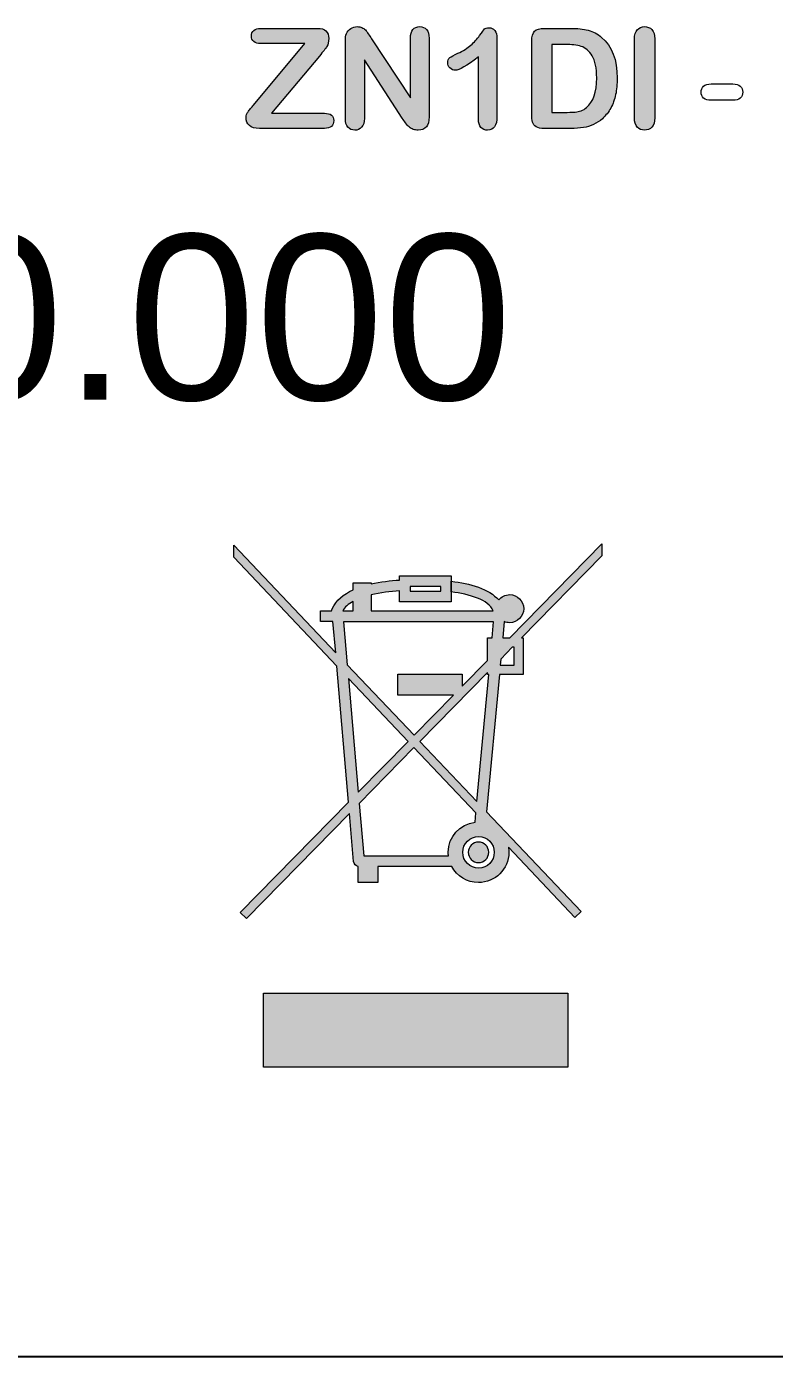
# Model space of a CAD drawing. Header units: millimetres. Extents: x -559267 to 14075, y 0 to 209897.
# Drawn here: x 918.29 to 922.48, y 132.99 to 140.45 of the extents above; entities that cross this region are included whole.
import ezdxf
from ezdxf.enums import TextEntityAlignment as Align

# ---------------------------------------------------------------- set-up
doc = ezdxf.new("R2010")
doc.units = ezdxf.units.MM
doc.layers.add('Enclosure', color=7, linetype='Continuous')
doc.layers.add('Serigraph', color=7, linetype='Continuous')
doc.layers.add('Таблицы', color=7, linetype='Continuous', lineweight=13)
doc.styles.get("Standard").update_dxf_attribs({"font": 'arial.ttf'})
doc.styles.add('Unecom', font='GOST2304A_0.ttf', dxfattribs={"height": 2.5})

# ---------------------------------------------------------------- blocks, each defined once
blk = doc.blocks.new('Dali Draiver1')
at = {"layer": 'Serigraph'}
h = blk.add_hatch(color=256, dxfattribs=at)
h.dxf.hatch_style = 2
edge = h.paths.add_edge_path()
edge.add_spline(control_points=[(8.195, 19.936), (8.195, 19.936), (8.785, 19.043), (8.785, 19.043), (8.785, 19.043), (8.785, 19.944), (8.785, 19.944), (8.785, 20.003), (8.798, 20.047), (8.823, 20.076), (8.848, 20.105), (8.882, 20.12), (8.925, 20.12), (8.969, 20.12), (9.004, 20.105), (9.029, 20.076), (9.055, 20.047), (9.067, 20.003), (9.067, 19.944), (9.067, 19.944), (9.067, 18.753), (9.067, 18.753), (9.067, 18.62), (9.012, 18.553), (8.902, 18.553), (8.875, 18.553), (8.85, 18.557), (8.828, 18.565), (8.806, 18.573), (8.785, 18.585), (8.766, 18.603), (8.746, 18.62), (8.728, 18.64), (8.712, 18.663), (8.695, 18.686), (8.679, 18.71), (8.662, 18.734), (8.662, 18.734), (8.087, 19.617), (8.087, 19.617), (8.087, 19.617), (8.087, 18.729), (8.087, 18.729), (8.087, 18.671), (8.073, 18.627), (8.046, 18.597), (8.019, 18.568), (7.985, 18.553), (7.943, 18.553), (7.9, 18.553), (7.865, 18.568), (7.839, 18.598), (7.812, 18.628), (7.799, 18.672), (7.799, 18.729), (7.799, 18.729), (7.799, 19.898), (7.799, 19.898), (7.799, 19.947), (7.805, 19.986), (7.816, 20.014), (7.829, 20.045), (7.851, 20.071), (7.881, 20.09), (7.911, 20.11), (7.944, 20.12), (7.979, 20.12), (8.007, 20.12), (8.03, 20.115), (8.05, 20.106), (8.069, 20.097), (8.087, 20.085), (8.102, 20.07), (8.116, 20.055), (8.131, 20.035), (8.147, 20.011), (8.162, 19.987), (8.179, 19.962), (8.195, 19.936)], knot_values=[0, 0, 0, 0, 1, 1, 1, 2, 2, 2, 3, 3, 3, 4, 4, 4, 5, 5, 5, 6, 6, 6, 7, 7, 7, 8, 8, 8, 9, 9, 9, 10, 10, 10, 11, 11, 11, 12, 12, 12, 13, 13, 13, 14, 14, 14, 15, 15, 15, 16, 16, 16, 17, 17, 17, 18, 18, 18, 19, 19, 19, 20, 20, 20, 21, 21, 21, 22, 22, 22, 23, 23, 23, 24, 24, 24, 25, 25, 25, 26, 26, 26, 26], degree=3, periodic=0)
h = blk.add_hatch(color=256, dxfattribs=at)
h.dxf.hatch_style = 2
edge = h.paths.add_edge_path()
edge.add_spline(control_points=[(12.177, 18.74), (12.177, 18.74), (12.177, 19.934), (12.177, 19.934), (12.177, 19.996), (12.191, 20.042), (12.219, 20.073), (12.247, 20.104), (12.284, 20.12), (12.329, 20.12), (12.375, 20.12), (12.412, 20.105), (12.441, 20.074), (12.469, 20.043), (12.484, 19.997), (12.484, 19.934), (12.484, 19.934), (12.484, 18.74), (12.484, 18.74), (12.484, 18.677), (12.469, 18.631), (12.441, 18.6), (12.412, 18.569), (12.375, 18.553), (12.329, 18.553), (12.285, 18.553), (12.248, 18.569), (12.219, 18.6), (12.191, 18.631), (12.177, 18.678), (12.177, 18.74)], knot_values=[0, 0, 0, 0, 1, 1, 1, 2, 2, 2, 3, 3, 3, 4, 4, 4, 5, 5, 5, 6, 6, 6, 7, 7, 7, 8, 8, 8, 9, 9, 9, 10, 10, 10, 10], degree=3, periodic=0)
h = blk.add_hatch(color=256, dxfattribs=at)
h.dxf.hatch_style = 2
edge = h.paths.add_edge_path()
edge.add_spline(control_points=[(6.409, 18.932), (6.409, 18.932), (7.187, 19.864), (7.187, 19.864), (7.187, 19.864), (6.518, 19.864), (6.518, 19.864), (6.471, 19.864), (6.436, 19.874), (6.412, 19.895), (6.388, 19.915), (6.377, 19.942), (6.377, 19.976), (6.377, 20.011), (6.388, 20.04), (6.412, 20.061), (6.436, 20.083), (6.471, 20.094), (6.518, 20.094), (6.518, 20.094), (7.38, 20.094), (7.38, 20.094), (7.492, 20.094), (7.548, 20.042), (7.548, 19.938), (7.548, 19.888), (7.538, 19.849), (7.52, 19.819), (7.501, 19.789), (7.463, 19.742), (7.407, 19.675), (7.407, 19.675), (6.679, 18.809), (6.679, 18.809), (6.679, 18.809), (7.481, 18.809), (7.481, 18.809), (7.529, 18.809), (7.564, 18.8), (7.588, 18.78), (7.611, 18.76), (7.623, 18.733), (7.623, 18.698), (7.623, 18.661), (7.611, 18.632), (7.588, 18.611), (7.564, 18.59), (7.529, 18.579), (7.481, 18.579), (7.481, 18.579), (6.497, 18.579), (6.497, 18.579), (6.431, 18.579), (6.38, 18.594), (6.347, 18.624), (6.313, 18.654), (6.296, 18.694), (6.296, 18.744), (6.296, 18.761), (6.299, 18.777), (6.304, 18.792), (6.31, 18.806), (6.317, 18.82), (6.326, 18.833), (6.336, 18.845), (6.349, 18.862), (6.365, 18.881), (6.382, 18.901), (6.396, 18.918), (6.409, 18.932)], knot_values=[0, 0, 0, 0, 1, 1, 1, 2, 2, 2, 3, 3, 3, 4, 4, 4, 5, 5, 5, 6, 6, 6, 7, 7, 7, 8, 8, 8, 9, 9, 9, 10, 10, 10, 11, 11, 11, 12, 12, 12, 13, 13, 13, 14, 14, 14, 15, 15, 15, 16, 16, 16, 17, 17, 17, 18, 18, 18, 19, 19, 19, 20, 20, 20, 21, 21, 21, 22, 22, 22, 23, 23, 23, 23], degree=3, periodic=0)
h = blk.add_hatch(color=256, dxfattribs=at)
h.dxf.hatch_style = 2
edge = h.paths.add_edge_path()
edge.add_spline(control_points=[(9.814, 18.72), (9.814, 18.72), (9.814, 19.661), (9.814, 19.661), (9.639, 19.527), (9.521, 19.459), (9.461, 19.459), (9.432, 19.459), (9.406, 19.471), (9.383, 19.494), (9.361, 19.517), (9.35, 19.544), (9.35, 19.574), (9.35, 19.609), (9.361, 19.635), (9.383, 19.652), (9.405, 19.668), (9.444, 19.69), (9.5, 19.716), (9.583, 19.755), (9.65, 19.796), (9.7, 19.84), (9.75, 19.883), (9.794, 19.932), (9.833, 19.986), (9.871, 20.039), (9.896, 20.072), (9.908, 20.085), (9.92, 20.097), (9.942, 20.103), (9.974, 20.103), (10.011, 20.103), (10.04, 20.089), (10.062, 20.061), (10.084, 20.033), (10.095, 19.994), (10.095, 19.944), (10.095, 19.944), (10.095, 18.761), (10.095, 18.761), (10.095, 18.622), (10.048, 18.553), (9.954, 18.553), (9.912, 18.553), (9.878, 18.567), (9.852, 18.595), (9.827, 18.624), (9.814, 18.665), (9.814, 18.72)], knot_values=[0, 0, 0, 0, 1, 1, 1, 2, 2, 2, 3, 3, 3, 4, 4, 4, 5, 5, 5, 6, 6, 6, 7, 7, 7, 8, 8, 8, 9, 9, 9, 10, 10, 10, 11, 11, 11, 12, 12, 12, 13, 13, 13, 14, 14, 14, 15, 15, 15, 16, 16, 16, 16], degree=3, periodic=0)
h = blk.add_hatch(color=256, dxfattribs=at)
h.dxf.hatch_style = 2
edge = h.paths.add_edge_path()
edge.add_spline(control_points=[(10.809, 20.094), (10.809, 20.094), (11.209, 20.094), (11.209, 20.094), (11.313, 20.094), (11.402, 20.084), (11.477, 20.065), (11.551, 20.046), (11.619, 20.01), (11.679, 19.957), (11.837, 19.822), (11.916, 19.616), (11.916, 19.341), (11.916, 19.25), (11.908, 19.167), (11.892, 19.092), (11.876, 19.016), (11.852, 18.949), (11.819, 18.888), (11.786, 18.828), (11.743, 18.774), (11.692, 18.727), (11.651, 18.69), (11.607, 18.661), (11.558, 18.639), (11.51, 18.617), (11.458, 18.601), (11.403, 18.592), (11.347, 18.583), (11.285, 18.579), (11.215, 18.579), (11.215, 18.579), (10.815, 18.579), (10.815, 18.579), (10.759, 18.579), (10.717, 18.587), (10.689, 18.604), (10.661, 18.621), (10.642, 18.645), (10.634, 18.676), (10.625, 18.706), (10.621, 18.746), (10.621, 18.795), (10.621, 18.795), (10.621, 19.906), (10.621, 19.906), (10.621, 19.972), (10.636, 20.02), (10.665, 20.05), (10.695, 20.079), (10.743, 20.094), (10.809, 20.094)], knot_values=[0, 0, 0, 0, 1, 1, 1, 2, 2, 2, 3, 3, 3, 4, 4, 4, 5, 5, 5, 6, 6, 6, 7, 7, 7, 8, 8, 8, 9, 9, 9, 10, 10, 10, 11, 11, 11, 12, 12, 12, 13, 13, 13, 14, 14, 14, 15, 15, 15, 16, 16, 16, 17, 17, 17, 17], degree=3, periodic=0)
edge = h.paths.add_edge_path()
edge.add_spline(control_points=[(10.928, 19.851), (10.928, 19.851), (10.928, 18.823), (10.928, 18.823), (10.928, 18.823), (11.16, 18.823), (11.16, 18.823), (11.211, 18.823), (11.251, 18.824), (11.28, 18.827), (11.309, 18.83), (11.339, 18.837), (11.37, 18.848), (11.401, 18.859), (11.428, 18.874), (11.451, 18.894), (11.553, 18.981), (11.605, 19.13), (11.605, 19.343), (11.605, 19.492), (11.582, 19.604), (11.537, 19.679), (11.492, 19.753), (11.436, 19.8), (11.37, 19.821), (11.304, 19.841), (11.224, 19.851), (11.13, 19.851), (11.13, 19.851), (10.928, 19.851), (10.928, 19.851)], knot_values=[0, 0, 0, 0, 1, 1, 1, 2, 2, 2, 3, 3, 3, 4, 4, 4, 5, 5, 5, 6, 6, 6, 7, 7, 7, 8, 8, 8, 9, 9, 9, 10, 10, 10, 10], degree=3, periodic=0)
h = blk.add_hatch(color=256, dxfattribs=at)
h.dxf.hatch_style = 2
h.paths.add_polyline_path([(9.243, 11.65), (8.78, 11.65), (8.78, 11.577), (9.243, 11.577)])
edge = h.paths.add_edge_path()
edge.add_spline(control_points=[(7.917, 11.424), (7.846, 11.385), (7.79, 11.337), (7.759, 11.279), (7.759, 11.279), (7.917, 11.279), (7.917, 11.279), (7.917, 11.279), (7.917, 11.424), (7.917, 11.424)], knot_values=[0, 0, 0, 0, 1, 1, 1, 2, 2, 2, 3, 3, 3, 3], degree=3, periodic=0)
h.paths.add_polyline_path([(10.327, 10.73), (10.153, 10.551), (10.144, 10.46), (10.354, 10.46), (10.354, 10.73)])
h.paths.add_polyline_path([(8.749, 9.306), (7.846, 10.259), (7.994, 8.538)])
h.paths.add_polyline_path([(8.927, 9.304), (9.792, 8.394), (9.971, 10.318), (9.953, 10.318), (9.953, 10.349)])
h.paths.add_polyline_path([(7.828, 10.462), (8.839, 9.398), (9.437, 10.006), (8.594, 10.006), (8.594, 10.324), (9.568, 10.324), (9.568, 10.14), (9.953, 10.531), (9.953, 10.872), (10.022, 10.872), (10.045, 11.113), (7.772, 11.113)])
edge = h.paths.add_edge_path()
edge.add_spline(control_points=[(10.268, 7.703), (10.273, 7.679), (10.275, 7.653), (10.275, 7.627), (10.275, 7.374), (10.069, 7.169), (9.816, 7.169), (9.641, 7.169), (9.488, 7.268), (9.411, 7.413), (9.411, 7.413), (8.29, 7.413), (8.29, 7.413), (8.29, 7.413), (8.29, 7.173), (8.29, 7.173), (8.29, 7.173), (7.995, 7.173), (7.995, 7.173), (7.995, 7.173), (7.995, 7.414), (7.995, 7.414), (7.961, 7.418), (7.927, 7.451), (7.924, 7.486), (7.924, 7.486), (7.862, 8.217), (7.862, 8.217), (7.862, 8.217), (6.3, 6.626), (6.3, 6.626), (6.3, 6.626), (6.206, 6.718), (6.206, 6.718), (6.206, 6.718), (7.847, 8.388), (7.847, 8.388), (7.847, 8.388), (7.669, 10.445), (7.669, 10.445), (7.669, 10.445), (6.109, 12.092), (6.109, 12.092), (6.109, 12.092), (6.109, 12.273), (6.109, 12.273), (6.109, 12.273), (7.653, 10.647), (7.653, 10.647), (7.653, 10.647), (7.612, 11.12), (7.612, 11.12), (7.612, 11.12), (7.421, 11.12), (7.421, 11.12), (7.421, 11.12), (7.421, 11.279), (7.421, 11.279), (7.421, 11.279), (7.589, 11.279), (7.589, 11.279), (7.592, 11.289), (7.596, 11.298), (7.6, 11.31), (7.657, 11.44), (7.773, 11.533), (7.917, 11.598), (7.917, 11.598), (7.917, 11.703), (7.917, 11.703), (7.917, 11.703), (8.189, 11.703), (8.189, 11.703), (8.189, 11.703), (8.189, 11.688), (8.189, 11.688), (8.331, 11.719), (8.481, 11.738), (8.621, 11.746), (8.621, 11.746), (8.621, 11.809), (8.621, 11.809), (8.621, 11.809), (9.403, 11.809), (9.403, 11.809), (9.403, 11.809), (9.403, 11.418), (9.403, 11.418), (9.403, 11.418), (8.621, 11.418), (8.621, 11.418), (8.621, 11.418), (8.621, 11.584), (8.621, 11.584), (8.482, 11.573), (8.328, 11.555), (8.189, 11.522), (8.189, 11.522), (8.189, 11.279), (8.189, 11.279), (8.189, 11.279), (10.039, 11.279), (10.039, 11.279), (9.967, 11.451), (9.683, 11.53), (9.403, 11.567), (9.403, 11.567), (9.403, 11.729), (9.403, 11.729), (9.685, 11.694), (9.976, 11.615), (10.121, 11.445), (10.159, 11.495), (10.22, 11.526), (10.288, 11.526), (10.405, 11.526), (10.5, 11.431), (10.5, 11.313), (10.5, 11.196), (10.405, 11.101), (10.288, 11.101), (10.258, 11.101), (10.23, 11.107), (10.205, 11.118), (10.205, 11.118), (10.182, 10.872), (10.182, 10.872), (10.182, 10.872), (10.288, 10.872), (10.288, 10.872), (10.288, 10.872), (11.685, 12.294), (11.685, 12.294), (11.685, 12.294), (11.685, 12.112), (11.685, 12.112), (11.685, 12.112), (10.468, 10.872), (10.468, 10.872), (10.468, 10.872), (10.493, 10.872), (10.493, 10.872), (10.493, 10.872), (10.493, 10.318), (10.493, 10.318), (10.493, 10.318), (10.131, 10.318), (10.131, 10.318), (10.131, 10.318), (9.938, 8.241), (9.938, 8.241), (9.938, 8.241), (11.369, 6.733), (11.369, 6.733), (11.369, 6.733), (11.274, 6.643), (11.274, 6.643), (11.274, 6.643), (10.268, 7.703), (10.268, 7.703)], knot_values=[0, 0, 0, 0, 1, 1, 1, 2, 2, 2, 3, 3, 3, 4, 4, 4, 5, 5, 5, 6, 6, 6, 7, 7, 7, 8, 8, 8, 9, 9, 9, 10, 10, 10, 11, 11, 11, 12, 12, 12, 13, 13, 13, 14, 14, 14, 15, 15, 15, 16, 16, 16, 17, 17, 17, 18, 18, 18, 19, 19, 19, 20, 20, 20, 21, 21, 21, 22, 22, 22, 23, 23, 23, 24, 24, 24, 25, 25, 25, 26, 26, 26, 27, 27, 27, 28, 28, 28, 29, 29, 29, 30, 30, 30, 31, 31, 31, 32, 32, 32, 33, 33, 33, 34, 34, 34, 35, 35, 35, 36, 36, 36, 37, 37, 37, 38, 38, 38, 39, 39, 39, 40, 40, 40, 41, 41, 41, 42, 42, 42, 43, 43, 43, 44, 44, 44, 45, 45, 45, 46, 46, 46, 47, 47, 47, 48, 48, 48, 49, 49, 49, 50, 50, 50, 51, 51, 51, 52, 52, 52, 53, 53, 53, 53], degree=3, periodic=0)
edge = h.paths.add_edge_path()
edge.add_spline(control_points=[(9.357, 7.627), (9.357, 7.862), (9.535, 8.055), (9.763, 8.082), (9.763, 8.082), (9.776, 8.223), (9.776, 8.223), (9.776, 8.223), (8.838, 9.213), (8.838, 9.213), (8.838, 9.213), (8.008, 8.368), (8.008, 8.368), (8.008, 8.368), (8.077, 7.572), (8.077, 7.572), (8.077, 7.572), (9.361, 7.572), (9.361, 7.572), (9.358, 7.591), (9.357, 7.609), (9.357, 7.627)], knot_values=[0, 0, 0, 0, 1, 1, 1, 2, 2, 2, 3, 3, 3, 4, 4, 4, 5, 5, 5, 6, 6, 6, 7, 7, 7, 7], degree=3, periodic=0)
edge = h.paths.add_edge_path()
edge.add_spline(control_points=[(9.577, 7.627), (9.577, 7.496), (9.684, 7.389), (9.816, 7.389), (9.948, 7.389), (10.055, 7.496), (10.055, 7.627), (10.055, 7.758), (9.948, 7.865), (9.816, 7.865), (9.684, 7.865), (9.577, 7.758), (9.577, 7.627)], knot_values=[0, 0, 0, 0, 1, 1, 1, 2, 2, 2, 3, 3, 3, 4, 4, 4, 4], degree=3, periodic=0)
edge = h.paths.add_edge_path()
edge.add_spline(control_points=[(9.661, 7.627), (9.661, 7.712), (9.73, 7.782), (9.816, 7.782), (9.902, 7.782), (9.971, 7.712), (9.971, 7.627), (9.971, 7.542), (9.902, 7.472), (9.816, 7.472), (9.73, 7.472), (9.661, 7.542), (9.661, 7.627)], knot_values=[0, 0, 0, 0, 1, 1, 1, 2, 2, 2, 3, 3, 3, 4, 4, 4, 4], degree=3, periodic=0)
h.paths.add_polyline_path([(6.559, 5.498), (11.169, 5.498), (11.169, 4.375), (6.559, 4.375)])
at = {"layer": 'Enclosure'}
blk.add_line((-72.3, 0), (72.3, 0), dxfattribs=at)
at = {"layer": 'Serigraph', "lineweight": 0}
for p, q in [((9.243, 11.65), (8.78, 11.65)), ((8.78, 11.65), (8.78, 11.577)), ((8.78, 11.577), (9.243, 11.577)), ((9.243, 11.577), (9.243, 11.65)), ((10.045, 11.113), (7.772, 11.113)), ((7.772, 11.113), (7.828, 10.462)), ((10.022, 10.872), (10.045, 11.113)), ((9.953, 10.531), (9.953, 10.872)), ((9.953, 10.872), (10.022, 10.872)), ((10.327, 10.73), (10.153, 10.551)), ((10.354, 10.73), (10.327, 10.73)), ((10.354, 10.46), (10.354, 10.73)), ((9.568, 10.14), (9.953, 10.531)), ((10.153, 10.551), (10.144, 10.46)), ((7.828, 10.462), (8.839, 9.398)), ((8.594, 10.006), (8.594, 10.324)), ((8.594, 10.324), (9.568, 10.324)), ((9.953, 10.349), (8.927, 9.304)), ((9.568, 10.324), (9.568, 10.14)), ((9.792, 8.394), (9.971, 10.318)), ((9.953, 10.318), (9.953, 10.349)), ((9.971, 10.318), (9.953, 10.318)), ((10.144, 10.46), (10.354, 10.46)), ((8.749, 9.306), (7.846, 10.259)), ((7.846, 10.259), (7.994, 8.538)), ((9.437, 10.006), (8.594, 10.006)), ((8.839, 9.398), (9.437, 10.006)), ((7.994, 8.538), (8.749, 9.306)), ((8.927, 9.304), (9.792, 8.394)), ((6.559, 5.498), (11.169, 5.498)), ((6.559, 4.375), (6.559, 5.498)), ((11.169, 5.498), (11.169, 4.375)), ((11.169, 4.375), (6.559, 4.375))]:
    blk.add_line(p, q, dxfattribs=at)
for points, knots in [([(7.881, 20.09), (7.911, 20.11), (7.944, 20.12), (7.979, 20.12), (8.007, 20.12), (8.03, 20.115), (8.05, 20.106)], [21, 21, 21, 21, 22, 22, 22, 23, 23, 23, 23]), ([(8.823, 20.076), (8.848, 20.105), (8.882, 20.12), (8.925, 20.12), (8.969, 20.12), (9.004, 20.105), (9.029, 20.076)], [3, 3, 3, 3, 4, 4, 4, 5, 5, 5, 5]), ([(12.219, 20.073), (12.247, 20.104), (12.284, 20.12), (12.329, 20.12), (12.375, 20.12), (12.412, 20.105), (12.441, 20.074)], [2, 2, 2, 2, 3, 3, 3, 4, 4, 4, 4]), ([(6.412, 19.895), (6.388, 19.915), (6.377, 19.942), (6.377, 19.976), (6.377, 20.011), (6.388, 20.04), (6.412, 20.061)], [3, 3, 3, 3, 4, 4, 4, 5, 5, 5, 5]), ([(7.38, 20.094), (7.492, 20.094), (7.548, 20.042), (7.548, 19.938), (7.548, 19.888), (7.538, 19.849), (7.52, 19.819)], [7, 7, 7, 7, 8, 8, 8, 9, 9, 9, 9]), ([(9.908, 20.085), (9.92, 20.097), (9.942, 20.103), (9.974, 20.103), (10.011, 20.103), (10.04, 20.089), (10.062, 20.061)], [9, 9, 9, 9, 10, 10, 10, 11, 11, 11, 11]), ([(11.679, 19.957), (11.837, 19.822), (11.916, 19.616), (11.916, 19.341), (11.916, 19.25), (11.908, 19.167), (11.892, 19.092), (11.876, 19.016), (11.852, 18.949), (11.819, 18.888)], [3, 3, 3, 3, 4, 4, 4, 5, 5, 5, 6, 6, 6, 6]), ([(9.383, 19.494), (9.361, 19.517), (9.35, 19.544), (9.35, 19.574), (9.35, 19.609), (9.361, 19.635), (9.383, 19.652)], [3, 3, 3, 3, 4, 4, 4, 5, 5, 5, 5]), ([(9.814, 19.661), (9.639, 19.527), (9.521, 19.459), (9.461, 19.459), (9.432, 19.459), (9.406, 19.471), (9.383, 19.494)], [1, 1, 1, 1, 2, 2, 2, 3, 3, 3, 3]), ([(11.451, 18.894), (11.553, 18.981), (11.605, 19.13), (11.605, 19.343), (11.605, 19.492), (11.582, 19.604), (11.537, 19.679)], [5, 5, 5, 5, 6, 6, 6, 7, 7, 7, 7]), ([(13.225, 19.039), (13.199, 19.062), (13.186, 19.092), (13.186, 19.129), (13.186, 19.166), (13.199, 19.196), (13.224, 19.219)], [2, 2, 2, 2, 3, 3, 3, 4, 4, 4, 4]), ([(13.779, 19.219), (13.804, 19.196), (13.817, 19.166), (13.817, 19.129), (13.817, 19.092), (13.804, 19.062), (13.78, 19.039)], [7, 7, 7, 7, 8, 8, 8, 9, 9, 9, 9]), ([(6.347, 18.624), (6.313, 18.654), (6.296, 18.694), (6.296, 18.744), (6.296, 18.761), (6.299, 18.777), (6.304, 18.792)], [18, 18, 18, 18, 19, 19, 19, 20, 20, 20, 20]), ([(7.588, 18.78), (7.611, 18.76), (7.623, 18.733), (7.623, 18.698), (7.623, 18.661), (7.611, 18.632), (7.588, 18.611)], [13, 13, 13, 13, 14, 14, 14, 15, 15, 15, 15]), ([(9.067, 18.753), (9.067, 18.62), (9.012, 18.553), (8.902, 18.553), (8.875, 18.553), (8.85, 18.557), (8.828, 18.565)], [7, 7, 7, 7, 8, 8, 8, 9, 9, 9, 9]), ([(10.095, 18.761), (10.095, 18.622), (10.048, 18.553), (9.954, 18.553), (9.912, 18.553), (9.878, 18.567), (9.852, 18.595)], [13, 13, 13, 13, 14, 14, 14, 15, 15, 15, 15]), ([(8.046, 18.597), (8.019, 18.568), (7.985, 18.553), (7.943, 18.553), (7.9, 18.553), (7.865, 18.568), (7.839, 18.598)], [15, 15, 15, 15, 16, 16, 16, 17, 17, 17, 17]), ([(12.441, 18.6), (12.412, 18.569), (12.375, 18.553), (12.329, 18.553), (12.285, 18.553), (12.248, 18.569), (12.219, 18.6)], [7, 7, 7, 7, 8, 8, 8, 9, 9, 9, 9]), ([(10.121, 11.445), (10.159, 11.495), (10.22, 11.526), (10.288, 11.526), (10.405, 11.526), (10.5, 11.431), (10.5, 11.313), (10.5, 11.196), (10.405, 11.101), (10.288, 11.101), (10.258, 11.101), (10.23, 11.107), (10.205, 11.118)], [37, 37, 37, 37, 38, 38, 38, 39, 39, 39, 40, 40, 40, 41, 41, 41, 41]), ([(9.577, 7.627), (9.577, 7.496), (9.684, 7.389), (9.816, 7.389), (9.948, 7.389), (10.055, 7.496), (10.055, 7.627), (10.055, 7.758), (9.948, 7.865), (9.816, 7.865), (9.684, 7.865), (9.577, 7.758), (9.577, 7.627)], [0, 0, 0, 0, 1, 1, 1, 2, 2, 2, 3, 3, 3, 4, 4, 4, 4]), ([(10.268, 7.703), (10.273, 7.679), (10.275, 7.653), (10.275, 7.627), (10.275, 7.374), (10.069, 7.169), (9.816, 7.169), (9.641, 7.169), (9.488, 7.268), (9.411, 7.413)], [0, 0, 0, 0, 1, 1, 1, 2, 2, 2, 3, 3, 3, 3]), ([(9.661, 7.627), (9.661, 7.712), (9.73, 7.782), (9.816, 7.782), (9.902, 7.782), (9.971, 7.712), (9.971, 7.627), (9.971, 7.542), (9.902, 7.472), (9.816, 7.472), (9.73, 7.472), (9.661, 7.542), (9.661, 7.627)], [0, 0, 0, 0, 1, 1, 1, 2, 2, 2, 3, 3, 3, 4, 4, 4, 4])]:
    blk.add_open_spline(points, degree=3, knots=knots, dxfattribs=at)
for points in [[(6.412, 20.061), (6.436, 20.083), (6.471, 20.094), (6.518, 20.094)], [(6.518, 20.094), (6.518, 20.094), (7.38, 20.094), (7.38, 20.094)], [(7.799, 19.898), (7.799, 19.947), (7.805, 19.986), (7.816, 20.014)], [(7.816, 20.014), (7.829, 20.045), (7.851, 20.071), (7.881, 20.09)], [(8.05, 20.106), (8.069, 20.097), (8.087, 20.085), (8.102, 20.07)], [(8.102, 20.07), (8.116, 20.055), (8.131, 20.035), (8.147, 20.011)], [(8.147, 20.011), (8.162, 19.987), (8.179, 19.962), (8.195, 19.936)], [(8.195, 19.936), (8.195, 19.936), (8.785, 19.043), (8.785, 19.043)], [(8.785, 19.944), (8.785, 20.003), (8.798, 20.047), (8.823, 20.076)], [(8.785, 19.043), (8.785, 19.043), (8.785, 19.944), (8.785, 19.944)], [(9.029, 20.076), (9.055, 20.047), (9.067, 20.003), (9.067, 19.944)], [(9.067, 19.944), (9.067, 19.944), (9.067, 18.753), (9.067, 18.753)], [(9.7, 19.84), (9.75, 19.883), (9.794, 19.932), (9.833, 19.986)], [(9.833, 19.986), (9.871, 20.039), (9.896, 20.072), (9.908, 20.085)], [(10.062, 20.061), (10.084, 20.033), (10.095, 19.994), (10.095, 19.944)], [(10.095, 19.944), (10.095, 19.944), (10.095, 18.761), (10.095, 18.761)], [(10.621, 19.906), (10.621, 19.972), (10.636, 20.02), (10.665, 20.05)], [(10.665, 20.05), (10.695, 20.079), (10.743, 20.094), (10.809, 20.094)], [(10.809, 20.094), (10.809, 20.094), (11.209, 20.094), (11.209, 20.094)], [(11.209, 20.094), (11.313, 20.094), (11.402, 20.084), (11.477, 20.065)], [(11.477, 20.065), (11.551, 20.046), (11.619, 20.01), (11.679, 19.957)], [(12.177, 19.934), (12.177, 19.996), (12.191, 20.042), (12.219, 20.073)], [(12.177, 18.74), (12.177, 18.74), (12.177, 19.934), (12.177, 19.934)], [(12.441, 20.074), (12.469, 20.043), (12.484, 19.997), (12.484, 19.934)], [(12.484, 19.934), (12.484, 19.934), (12.484, 18.74), (12.484, 18.74)], [(6.409, 18.932), (6.409, 18.932), (7.187, 19.864), (7.187, 19.864)], [(6.518, 19.864), (6.471, 19.864), (6.436, 19.874), (6.412, 19.895)], [(7.187, 19.864), (7.187, 19.864), (6.518, 19.864), (6.518, 19.864)], [(7.52, 19.819), (7.501, 19.789), (7.463, 19.742), (7.407, 19.675)], [(7.799, 18.729), (7.799, 18.729), (7.799, 19.898), (7.799, 19.898)], [(9.5, 19.716), (9.583, 19.755), (9.65, 19.796), (9.7, 19.84)], [(10.621, 18.795), (10.621, 18.795), (10.621, 19.906), (10.621, 19.906)], [(10.928, 19.851), (10.928, 19.851), (10.928, 18.823), (10.928, 18.823)], [(11.13, 19.851), (11.13, 19.851), (10.928, 19.851), (10.928, 19.851)], [(11.37, 19.821), (11.304, 19.841), (11.224, 19.851), (11.13, 19.851)], [(11.537, 19.679), (11.492, 19.753), (11.436, 19.8), (11.37, 19.821)], [(7.407, 19.675), (7.407, 19.675), (6.679, 18.809), (6.679, 18.809)], [(8.662, 18.734), (8.662, 18.734), (8.087, 19.617), (8.087, 19.617)], [(8.087, 19.617), (8.087, 19.617), (8.087, 18.729), (8.087, 18.729)], [(9.383, 19.652), (9.405, 19.668), (9.444, 19.69), (9.5, 19.716)], [(9.814, 18.72), (9.814, 18.72), (9.814, 19.661), (9.814, 19.661)], [(13.224, 19.219), (13.249, 19.242), (13.287, 19.254), (13.338, 19.254)], [(13.338, 19.254), (13.338, 19.254), (13.665, 19.254), (13.665, 19.254)], [(13.665, 19.254), (13.716, 19.254), (13.754, 19.242), (13.779, 19.219)], [(6.365, 18.881), (6.382, 18.901), (6.396, 18.918), (6.409, 18.932)], [(13.338, 19.005), (13.289, 19.005), (13.251, 19.016), (13.225, 19.039)], [(13.665, 19.005), (13.665, 19.005), (13.338, 19.005), (13.338, 19.005)], [(13.78, 19.039), (13.755, 19.016), (13.717, 19.005), (13.665, 19.005)], [(6.304, 18.792), (6.31, 18.806), (6.317, 18.82), (6.326, 18.833)], [(6.326, 18.833), (6.336, 18.845), (6.349, 18.862), (6.365, 18.881)], [(6.679, 18.809), (6.679, 18.809), (7.481, 18.809), (7.481, 18.809)], [(7.481, 18.809), (7.529, 18.809), (7.564, 18.8), (7.588, 18.78)], [(7.839, 18.598), (7.812, 18.628), (7.799, 18.672), (7.799, 18.729)], [(8.087, 18.729), (8.087, 18.671), (8.073, 18.627), (8.046, 18.597)], [(8.712, 18.663), (8.695, 18.686), (8.679, 18.71), (8.662, 18.734)], [(9.852, 18.595), (9.827, 18.624), (9.814, 18.665), (9.814, 18.72)], [(10.634, 18.676), (10.625, 18.706), (10.621, 18.746), (10.621, 18.795)], [(10.928, 18.823), (10.928, 18.823), (11.16, 18.823), (11.16, 18.823)], [(11.16, 18.823), (11.211, 18.823), (11.251, 18.824), (11.28, 18.827)], [(11.28, 18.827), (11.309, 18.83), (11.339, 18.837), (11.37, 18.848)], [(11.37, 18.848), (11.401, 18.859), (11.428, 18.874), (11.451, 18.894)], [(11.692, 18.727), (11.651, 18.69), (11.607, 18.661), (11.558, 18.639)], [(11.819, 18.888), (11.786, 18.828), (11.743, 18.774), (11.692, 18.727)], [(12.219, 18.6), (12.191, 18.631), (12.177, 18.678), (12.177, 18.74)], [(12.484, 18.74), (12.484, 18.677), (12.469, 18.631), (12.441, 18.6)], [(6.497, 18.579), (6.431, 18.579), (6.38, 18.594), (6.347, 18.624)], [(7.481, 18.579), (7.481, 18.579), (6.497, 18.579), (6.497, 18.579)], [(7.588, 18.611), (7.564, 18.59), (7.529, 18.579), (7.481, 18.579)], [(8.766, 18.603), (8.746, 18.62), (8.728, 18.64), (8.712, 18.663)], [(8.828, 18.565), (8.806, 18.573), (8.785, 18.585), (8.766, 18.603)], [(10.689, 18.604), (10.661, 18.621), (10.642, 18.645), (10.634, 18.676)], [(10.815, 18.579), (10.759, 18.579), (10.717, 18.587), (10.689, 18.604)], [(11.215, 18.579), (11.215, 18.579), (10.815, 18.579), (10.815, 18.579)], [(11.403, 18.592), (11.347, 18.583), (11.285, 18.579), (11.215, 18.579)], [(11.558, 18.639), (11.51, 18.617), (11.458, 18.601), (11.403, 18.592)], [(10.288, 10.872), (10.288, 10.872), (11.685, 12.294), (11.685, 12.294)], [(11.685, 12.294), (11.685, 12.294), (11.685, 12.112), (11.685, 12.112)], [(6.109, 12.092), (6.109, 12.092), (6.109, 12.273), (6.109, 12.273)], [(6.109, 12.273), (6.109, 12.273), (7.653, 10.647), (7.653, 10.647)], [(7.669, 10.445), (7.669, 10.445), (6.109, 12.092), (6.109, 12.092)], [(11.685, 12.112), (11.685, 12.112), (10.468, 10.872), (10.468, 10.872)], [(7.917, 11.598), (7.917, 11.598), (7.917, 11.703), (7.917, 11.703)], [(7.917, 11.703), (7.917, 11.703), (8.189, 11.703), (8.189, 11.703)], [(8.189, 11.688), (8.331, 11.719), (8.481, 11.738), (8.621, 11.746)], [(8.189, 11.703), (8.189, 11.703), (8.189, 11.688), (8.189, 11.688)], [(8.621, 11.746), (8.621, 11.746), (8.621, 11.809), (8.621, 11.809)], [(8.621, 11.809), (8.621, 11.809), (9.403, 11.809), (9.403, 11.809)], [(9.403, 11.809), (9.403, 11.809), (9.403, 11.418), (9.403, 11.418)], [(9.403, 11.567), (9.403, 11.567), (9.403, 11.729), (9.403, 11.729)], [(9.403, 11.729), (9.685, 11.694), (9.976, 11.615), (10.121, 11.445)], [(7.6, 11.31), (7.657, 11.44), (7.773, 11.533), (7.917, 11.598)], [(8.621, 11.584), (8.482, 11.573), (8.328, 11.555), (8.189, 11.522)], [(8.189, 11.522), (8.189, 11.522), (8.189, 11.279), (8.189, 11.279)], [(8.621, 11.418), (8.621, 11.418), (8.621, 11.584), (8.621, 11.584)], [(10.039, 11.279), (9.967, 11.451), (9.683, 11.53), (9.403, 11.567)], [(7.421, 11.12), (7.421, 11.12), (7.421, 11.279), (7.421, 11.279)], [(7.421, 11.279), (7.421, 11.279), (7.589, 11.279), (7.589, 11.279)], [(7.589, 11.279), (7.592, 11.289), (7.596, 11.298), (7.6, 11.31)], [(7.917, 11.424), (7.846, 11.385), (7.79, 11.337), (7.759, 11.279)], [(7.759, 11.279), (7.759, 11.279), (7.917, 11.279), (7.917, 11.279)], [(7.917, 11.279), (7.917, 11.279), (7.917, 11.424), (7.917, 11.424)], [(8.189, 11.279), (8.189, 11.279), (10.039, 11.279), (10.039, 11.279)], [(9.403, 11.418), (9.403, 11.418), (8.621, 11.418), (8.621, 11.418)], [(7.612, 11.12), (7.612, 11.12), (7.421, 11.12), (7.421, 11.12)], [(7.653, 10.647), (7.653, 10.647), (7.612, 11.12), (7.612, 11.12)], [(10.205, 11.118), (10.205, 11.118), (10.182, 10.872), (10.182, 10.872)], [(10.182, 10.872), (10.182, 10.872), (10.288, 10.872), (10.288, 10.872)], [(10.468, 10.872), (10.468, 10.872), (10.493, 10.872), (10.493, 10.872)], [(10.493, 10.872), (10.493, 10.872), (10.493, 10.318), (10.493, 10.318)], [(7.847, 8.388), (7.847, 8.388), (7.669, 10.445), (7.669, 10.445)], [(10.131, 10.318), (10.131, 10.318), (9.938, 8.241), (9.938, 8.241)], [(10.493, 10.318), (10.493, 10.318), (10.131, 10.318), (10.131, 10.318)], [(8.838, 9.213), (8.838, 9.213), (8.008, 8.368), (8.008, 8.368)], [(9.776, 8.223), (9.776, 8.223), (8.838, 9.213), (8.838, 9.213)], [(6.206, 6.718), (6.206, 6.718), (7.847, 8.388), (7.847, 8.388)], [(8.008, 8.368), (8.008, 8.368), (8.077, 7.572), (8.077, 7.572)], [(7.862, 8.217), (7.862, 8.217), (6.3, 6.626), (6.3, 6.626)], [(7.924, 7.486), (7.924, 7.486), (7.862, 8.217), (7.862, 8.217)], [(9.357, 7.627), (9.357, 7.862), (9.535, 8.055), (9.763, 8.082)], [(9.763, 8.082), (9.763, 8.082), (9.776, 8.223), (9.776, 8.223)], [(9.938, 8.241), (9.938, 8.241), (11.369, 6.733), (11.369, 6.733)], [(11.274, 6.643), (11.274, 6.643), (10.268, 7.703), (10.268, 7.703)], [(7.995, 7.414), (7.961, 7.418), (7.927, 7.451), (7.924, 7.486)], [(8.077, 7.572), (8.077, 7.572), (9.361, 7.572), (9.361, 7.572)], [(9.361, 7.572), (9.358, 7.591), (9.357, 7.609), (9.357, 7.627)], [(7.995, 7.173), (7.995, 7.173), (7.995, 7.414), (7.995, 7.414)], [(9.411, 7.413), (9.411, 7.413), (8.29, 7.413), (8.29, 7.413)], [(8.29, 7.413), (8.29, 7.413), (8.29, 7.173), (8.29, 7.173)], [(8.29, 7.173), (8.29, 7.173), (7.995, 7.173), (7.995, 7.173)], [(6.3, 6.626), (6.3, 6.626), (6.206, 6.718), (6.206, 6.718)], [(11.369, 6.733), (11.369, 6.733), (11.274, 6.643), (11.274, 6.643)]]:
    blk.add_open_spline(points, degree=3, dxfattribs=at)
at = {"style": 'Unecom'}
blk.add_attdef('№ДЕКОДЕРА', text='', height=2.5, dxfattribs=at).set_placement((0.931, 32.77), align=Align.MIDDLE_CENTER)
at = {"color": 3}
blk.add_attdef('PHYSICAL.ADD.', text='', height=2.5, dxfattribs=at).set_placement((2.558, 14.474), align=Align.CENTER)
at = {"color": 3, "flags": 2}
blk.add_attdef('REFERENCE', text='', height=2.5, dxfattribs=at).set_placement((-41.054, 3.944), align=Align.CENTER)
blk = doc.blocks.new('$RECOVER_230809152414-111111')
at = {"layer": 'Таблицы', "color": 1}
ref = blk.add_blockref('Dali Draiver1', (219.876, 295.294), dxfattribs=dict(at, xscale=1.482165903010609, yscale=1.482165903010609, zscale=1.482165903010609))
ref.add_attrib('PHYSICAL.ADD.', '00.00.000', dxfattribs={"layer": '0', "color": 3, "height": 3.7054}).set_placement((223.667, 316.747), align=Align.CENTER)

msp = doc.modelspace()

# ---------------------------------------------------------------- block references
at = {"xscale": 0.25, "yscale": 0.25, "zscale": 0.25}
msp.add_blockref('$RECOVER_230809152414-111111', (862.2166, 59.1706), dxfattribs=at)

doc.saveas('drawing.dxf')
